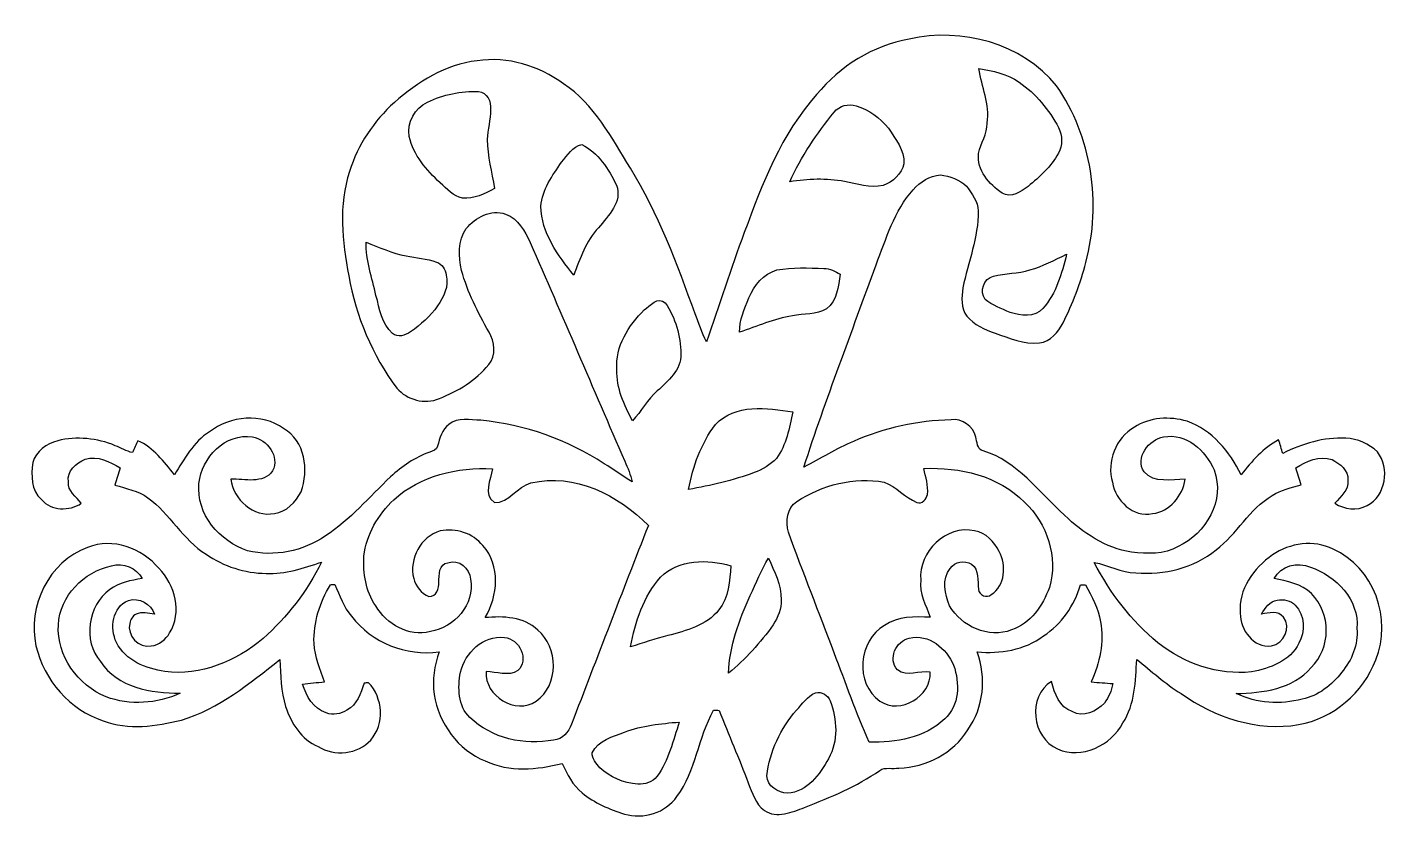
# Model space of a CAD drawing. Header units: centimetres. Extents: x -15.7 to 16.2, y -10.2 to 8.3.
import ezdxf

# ---------------------------------------------------------------- set-up
doc = ezdxf.new("R2010")
doc.units = ezdxf.units.CM
doc.header["$MEASUREMENT"] = 0
doc.layers.add('Layer 1', color=7, linetype='Continuous')

msp = doc.modelspace()

# ---------------------------------------------------------------- linework, layer by layer
at = {"layer": 'Layer 1', "color": 251}
for points, knots in [([(4.90044, 8.04474), (6.12316, 8.3185), (7.52687, 7.95091), (8.32838, 6.9536), (8.32838, 6.9536), (9.15741, 5.77462), (9.37824, 4.22099), (9.01629, 2.83633), (9.01629, 2.83633), (8.88859, 2.35021), (8.71079, 1.87678), (8.4836, 1.4284), (8.4836, 1.4284), (8.37283, 1.20968), (8.18797, 0.99413), (7.93115, 0.95991), (7.93115, 0.95991), (7.57167, 0.92498), (7.233, 1.07915), (6.89857, 1.18569), (6.89857, 1.18569), (6.65833, 1.27459), (6.4068, 1.38112), (6.24134, 1.58327), (6.24134, 1.58327), (6.09776, 1.76989), (6.12069, 2.02565), (6.1468, 2.24543), (6.1468, 2.24543), (6.27133, 2.84127), (6.51334, 3.4223), (6.50487, 4.03966), (6.50487, 4.03966), (6.49817, 4.25768), (6.3627, 4.44676), (6.23464, 4.61186), (6.23464, 4.61186), (6.07624, 4.77591), (5.84235, 4.83976), (5.62575, 4.87962), (5.62575, 4.87962), (5.37633, 4.85951), (5.15373, 4.71734), (4.99216, 4.53284), (4.99216, 4.53284), (4.55119, 4.03507), (4.35928, 3.38949), (4.12785, 2.7813), (4.12785, 2.7813), (3.55812, 1.21214), (2.95839, -0.34713), (2.44334, -1.93534), (2.44334, -1.93534), (2.8321, -1.74308), (3.19617, -1.50072), (3.59904, -1.33632), (3.59904, -1.33632), (4.31553, -1.022), (5.09305, -0.85302), (5.87481, -0.83185), (5.87481, -0.83185), (6.1274, -0.7941), (6.3941, -0.98531), (6.44701, -1.23366), (6.44701, -1.23366), (6.47982, -1.34126), (6.47947, -1.51906), (6.61846, -1.55716), (6.61846, -1.55716), (7.42244, -1.79634), (7.9181, -2.5206), (8.51676, -3.0547), (8.51676, -3.0547), (8.9468, -3.4738), (9.4742, -3.82199), (10.0771, -3.91901), (10.0771, -3.91901), (10.43905, -3.94899), (10.83839, -3.98639), (11.1633, -3.78778), (11.1633, -3.78778), (11.80959, -3.48827), (12.26961, -2.70686), (12.00291, -2.00272), (12.00291, -2.00272), (11.80853, -1.55504), (11.35556, -1.12607), (10.82746, -1.23331), (10.82746, -1.23331), (10.48456, -1.28517), (10.15294, -1.7205), (10.37167, -2.04541), (10.37167, -2.04541), (10.60803, -2.32551), (11.01055, -2.21439), (11.33052, -2.21897), (11.33052, -2.21897), (11.26737, -2.60703), (10.97209, -2.97004), (10.56675, -3.01907), (10.56675, -3.01907), (10.11802, -3.11926), (9.70104, -2.71357), (9.63189, -2.28988), (9.63189, -2.28988), (9.49325, -1.81469), (9.71162, -1.25307), (10.14412, -1.00753), (10.14412, -1.00753), (10.50008, -0.76941), (10.97068, -0.74824), (11.37356, -0.86713), (11.37356, -0.86713), (11.95846, -1.06927), (12.36874, -1.57762), (12.63332, -2.11631), (12.63332, -2.11631), (12.8778, -1.79952), (13.14521, -1.48661), (13.50716, -1.29963), (13.50716, -1.29963), (13.54067, -1.40476), (13.57066, -1.5113), (13.60487, -1.61678), (13.60487, -1.61678), (14.05819, -1.38994), (14.55879, -1.23578), (15.07031, -1.26224), (15.07031, -1.26224), (15.34548, -1.27564), (15.61289, -1.38818), (15.81009, -1.5815), (15.81009, -1.5815), (16.10148, -1.95509), (16.00729, -2.60844), (15.56808, -2.83139), (15.56808, -2.83139), (15.33137, -2.96016), (15.03856, -2.92135), (14.81808, -2.77883), (14.81808, -2.77883), (14.94437, -2.61691), (15.14792, -2.47368), (15.11794, -2.23873), (15.11794, -2.23873), (15.14228, -2.01048), (14.93132, -1.85032), (14.7514, -1.76001), (14.7514, -1.76001), (14.45683, -1.651), (14.15556, -1.80481), (13.90721, -1.95509), (13.90721, -1.95509), (13.95024, -2.08668), (13.99434, -2.21791), (14.03456, -2.35056), (14.03456, -2.35056), (13.80243, -2.41406), (13.55901, -2.46168), (13.35687, -2.60033), (13.35687, -2.60033), (12.81818, -2.90901), (12.5416, -3.50167), (12.04701, -3.86256), (12.04701, -3.86256), (11.52913, -4.28766), (10.83698, -4.45911), (10.17623, -4.39879), (10.17623, -4.39879), (9.8365, -4.39808), (9.53417, -4.2231), (9.20785, -4.15713), (9.20785, -4.15713), (9.58074, -4.86516), (10.06969, -5.52344), (10.69446, -6.02862), (10.69446, -6.02862), (11.30441, -6.51439), (12.09216, -6.79274), (12.87639, -6.70842), (12.87639, -6.70842), (13.30219, -6.63046), (13.7728, -6.45548), (13.98023, -6.04308), (13.98023, -6.04308), (14.12452, -5.76862), (14.12134, -5.38621), (13.89274, -5.15761), (13.89274, -5.15761), (13.79679, -5.02744), (13.61546, -5.01932), (13.46976, -5.03767), (13.46976, -5.03767), (13.29655, -5.06483), (13.19177, -5.22005), (13.10852, -5.36011), (13.10852, -5.36011), (13.27573, -5.33224), (13.49481, -5.27509), (13.61616, -5.43454), (13.61616, -5.43454), (13.81372, -5.66984), (13.6271, -6.05825), (13.33853, -6.1027), (13.33853, -6.1027), (12.92331, -6.16021), (12.60581, -5.72629), (12.61357, -5.34353), (12.61357, -5.34353), (12.5543, -4.7812), (12.93319, -4.29225), (13.36181, -3.97863), (13.36181, -3.97863), (13.77174, -3.71193), (14.32736, -3.61597), (14.77469, -3.84986), (14.77469, -3.84986), (15.72472, -4.25768), (16.16428, -5.48852), (15.76846, -6.42549), (15.76846, -6.42549), (15.48306, -7.19596), (14.78386, -7.79427), (13.97212, -7.9375), (13.97212, -7.9375), (13.00868, -8.10966), (12.0202, -7.76429), (11.23456, -7.21642), (11.23456, -7.21642), (10.85991, -6.98818), (10.54206, -6.6862), (10.19845, -6.41773), (10.19845, -6.41773), (10.17552, -6.92185), (10.16071, -7.4609), (9.87848, -7.90046), (9.87848, -7.90046), (9.60437, -8.41975), (8.91187, -8.76124), (8.35589, -8.50512), (8.35589, -8.50512), (7.75723, -8.25359), (7.64222, -7.27428), (8.21584, -6.93596), (8.21584, -6.93596), (8.28357, -7.21325), (8.39752, -7.53392), (8.69703, -7.63446), (8.69703, -7.63446), (8.95456, -7.78969), (9.26324, -7.63023), (9.44739, -7.43691), (9.44739, -7.43691), (9.54828, -7.30391), (9.6139, -7.14622), (9.64106, -6.98218), (9.64106, -6.98218), (9.47349, -6.96771), (9.30804, -6.95889), (9.14188, -6.94161), (9.14188, -6.94161), (9.33838, -6.50522), (9.4421, -6.01557), (9.35355, -5.53932), (9.35355, -5.53932), (9.31545, -5.2257), (9.14788, -4.95229), (9.00677, -4.67713), (9.00677, -4.67713), (8.96726, -4.67783), (8.9281, -4.67854), (8.88894, -4.6796), (8.88894, -4.6796), (8.74748, -5.16114), (8.45009, -5.59894), (8.02393, -5.87163), (8.02393, -5.87163), (7.58754, -6.20042), (7.01781, -6.2925), (6.48335, -6.24452), (6.48335, -6.24452), (6.69502, -6.84142), (6.6421, -7.54204), (6.26075, -8.06027), (6.26075, -8.06027), (5.92772, -8.60919), (5.29237, -8.93586), (4.65808, -8.95138), (4.65808, -8.95138), (4.51203, -8.97855), (4.34199, -8.9214), (4.21076, -9.00642), (4.21076, -9.00642), (3.67594, -9.38459), (3.06493, -9.62978), (2.46062, -9.87178), (2.46062, -9.87178), (2.17452, -9.97373), (1.80904, -10.13707), (1.52541, -9.94022), (1.52541, -9.94022), (1.31304, -9.79205), (1.24284, -9.52147), (1.14406, -9.29675), (1.14406, -9.29675), (0.93698, -8.72596), (0.68792, -8.17174), (0.46778, -7.60589), (0.46778, -7.60589), (0.42545, -7.60518), (0.38312, -7.60483), (0.34114, -7.60483), (0.34114, -7.60483), (-0.02505, -8.24089), (-0.06703, -9.01806), (-0.51435, -9.61143), (-0.51435, -9.61143), (-0.77541, -9.99631), (-1.29858, -10.15577), (-1.73743, -10.02277), (-1.73743, -10.02277), (-2.0895, -9.91447), (-2.43523, -9.76312), (-2.72556, -9.53311), (-2.72556, -9.53311), (-2.94675, -9.35496), (-3.0667, -9.09144), (-3.18982, -8.84308), (-3.18982, -8.84308), (-3.77296, -8.99407), (-4.41889, -9.05087), (-4.97946, -8.78628), (-4.97946, -8.78628), (-5.62363, -8.53264), (-6.05896, -7.90328), (-6.17326, -7.23441), (-6.17326, -7.23441), (-6.22159, -6.89751), (-6.16479, -6.5599), (-6.0579, -6.24099), (-6.0579, -6.24099), (-6.82343, -6.34965), (-7.62635, -6.0325), (-8.09449, -5.41408), (-8.09449, -5.41408), (-8.2804, -5.19959), (-8.37318, -4.92689), (-8.48607, -4.67184), (-8.48607, -4.67184), (-8.51182, -4.67325), (-8.56333, -4.67572), (-8.58908, -4.67713), (-8.58908, -4.67713), (-8.83603, -5.08811), (-8.98631, -5.56295), (-8.97149, -6.0452), (-8.97149, -6.0452), (-8.95279, -6.35882), (-8.82932, -6.6488), (-8.72843, -6.94161), (-8.72843, -6.94161), (-8.90023, -6.95889), (-9.07168, -6.97371), (-9.24278, -6.99558), (-9.24278, -6.99558), (-9.14718, -7.27498), (-8.9856, -7.56567), (-8.69068, -7.66657), (-8.69068, -7.66657), (-8.52911, -7.73606), (-8.34813, -7.68562), (-8.2042, -7.59848), (-8.2042, -7.59848), (-7.96431, -7.48524), (-7.88282, -7.20337), (-7.80415, -6.97159), (-7.80415, -6.97159), (-7.7784, -6.96912), (-7.72724, -6.96383), (-7.70184, -6.96101), (-7.70184, -6.96101), (-7.3593, -7.3152), (-7.32473, -7.92092), (-7.64646, -8.29945), (-7.64646, -8.29945), (-7.95338, -8.63036), (-8.49418, -8.68751), (-8.87377, -8.44973), (-8.87377, -8.44973), (-9.26747, -8.28816), (-9.50031, -7.90434), (-9.6333, -7.51875), (-9.6333, -7.51875), (-9.74125, -7.16315), (-9.74937, -6.7885), (-9.76912, -6.42091), (-9.76912, -6.42091), (-10.46939, -6.98253), (-11.18729, -7.57237), (-12.06253, -7.83131), (-12.06253, -7.83131), (-12.64955, -7.98371), (-13.29902, -8.06979), (-13.8811, -7.84895), (-13.8811, -7.84895), (-14.66356, -7.60166), (-15.26469, -6.89645), (-15.45026, -6.10517), (-15.45026, -6.10517), (-15.65204, -5.19395), (-15.15145, -4.12397), (-14.24728, -3.81071), (-14.24728, -3.81071), (-13.66344, -3.56341), (-12.97905, -3.83364), (-12.58535, -4.29472), (-12.58535, -4.29472), (-12.21211, -4.67748), (-12.03713, -5.3273), (-12.33488, -5.80072), (-12.33488, -5.80072), (-12.4266, -5.95595), (-12.58111, -6.0893), (-12.76773, -6.10023), (-12.76773, -6.10023), (-13.05948, -6.16832), (-13.33429, -5.85752), (-13.2648, -5.57777), (-13.2648, -5.57777), (-13.24293, -5.49381), (-13.20377, -5.40173), (-13.11875, -5.3654), (-13.11875, -5.3654), (-12.98152, -5.29625), (-12.82735, -5.35199), (-12.68483, -5.36716), (-12.68483, -5.36716), (-12.78326, -5.12904), (-13.03373, -4.9597), (-13.29655, -5.04507), (-13.29655, -5.04507), (-13.67719, -5.19289), (-13.73082, -5.69666), (-13.57524, -6.02615), (-13.57524, -6.02615), (-13.36075, -6.4456), (-12.88768, -6.63257), (-12.44847, -6.70172), (-12.44847, -6.70172), (-11.61521, -6.81284), (-10.78336, -6.45971), (-10.15541, -5.93055), (-10.15541, -5.93055), (-9.5945, -5.43313), (-9.12636, -4.82494), (-8.79898, -4.15043), (-8.79898, -4.15043), (-9.21456, -4.29189), (-9.64177, -4.43477), (-10.08698, -4.41431), (-10.08698, -4.41431), (-10.58263, -4.40831), (-11.07546, -4.24956), (-11.48221, -3.96699), (-11.48221, -3.96699), (-12.03184, -3.63149), (-12.32641, -3.02084), (-12.84534, -2.64971), (-12.84534, -2.64971), (-13.07289, -2.48391), (-13.34982, -2.43276), (-13.61299, -2.35409), (-13.61299, -2.35409), (-13.57489, -2.22003), (-13.53291, -2.08703), (-13.48669, -1.9558), (-13.48669, -1.9558), (-13.72482, -1.80587), (-14.01304, -1.66264), (-14.30126, -1.75013), (-14.30126, -1.75013), (-14.5094, -1.83762), (-14.73412, -2.01895), (-14.69249, -2.27506), (-14.69249, -2.27506), (-14.72106, -2.49908), (-14.50834, -2.62149), (-14.39333, -2.77813), (-14.39333, -2.77813), (-14.67344, -2.96545), (-15.09289, -2.95804), (-15.3229, -2.69346), (-15.3229, -2.69346), (-15.57091, -2.48179), (-15.56138, -2.12513), (-15.52363, -1.83162), (-15.52363, -1.83162), (-15.45766, -1.55751), (-15.19767, -1.39629), (-14.94437, -1.31939), (-14.94437, -1.31939), (-14.50058, -1.21673), (-14.02221, -1.25448), (-13.60346, -1.43616), (-13.60346, -1.43616), (-13.46764, -1.48555), (-13.34241, -1.56704), (-13.19989, -1.59738), (-13.19989, -1.59738), (-13.15403, -1.50566), (-13.12651, -1.40688), (-13.0743, -1.31904), (-13.0743, -1.31904), (-12.7127, -1.48308), (-12.46399, -1.80869), (-12.22375, -2.11208), (-12.22375, -2.11208), (-11.99127, -1.75331), (-11.78454, -1.34691), (-11.40954, -1.11478), (-11.40954, -1.11478), (-10.92553, -0.73766), (-10.18858, -0.6671), (-9.68022, -1.03576), (-9.68022, -1.03576), (-9.17822, -1.32292), (-9.08403, -2.00731), (-9.27241, -2.51001), (-9.27241, -2.51001), (-9.39835, -2.75096), (-9.6079, -2.98591), (-9.89401, -3.01484), (-9.89401, -3.01484), (-10.3826, -3.1175), (-10.85321, -2.68993), (-10.90754, -2.21509), (-10.90754, -2.21509), (-10.5851, -2.21051), (-10.15718, -2.33609), (-9.93563, -2.02353), (-9.93563, -2.02353), (-9.76736, -1.68416), (-10.05911, -1.2894), (-10.40412, -1.23331), (-10.40412, -1.23331), (-11.03771, -1.12466), (-11.59439, -1.71838), (-11.65154, -2.31563), (-11.65154, -2.31563), (-11.72457, -3.02895), (-11.1693, -3.67171), (-10.51772, -3.88479), (-10.51772, -3.88479), (-9.89648, -4.04036), (-9.22867, -3.8929), (-8.70162, -3.54118), (-8.70162, -3.54118), (-8.13047, -3.15877), (-7.68068, -2.63243), (-7.18608, -2.16253), (-7.18608, -2.16253), (-6.92609, -1.91135), (-6.61705, -1.70744), (-6.27486, -1.58856), (-6.27486, -1.58856), (-6.20289, -1.55857), (-6.10658, -1.53247), (-6.09, -1.44357), (-6.09, -1.44357), (-6.04203, -1.26189), (-5.98946, -1.06151), (-5.83142, -0.94227), (-5.83142, -0.94227), (-5.62222, -0.76412), (-5.33118, -0.84349), (-5.08247, -0.8442), (-5.08247, -0.8442), (-4.06118, -0.94156), (-3.06564, -1.29505), (-2.20698, -1.85561), (-2.20698, -1.85561), (-1.98684, -1.99284), (-1.77624, -2.14595), (-1.5554, -2.28247), (-1.5554, -2.28247), (-1.59456, -2.1142), (-1.66053, -1.95474), (-1.73002, -1.7974), (-1.73002, -1.7974), (-2.46839, -0.10054), (-3.18629, 1.60549), (-3.93559, 3.29741), (-3.93559, 3.29741), (-4.05694, 3.56517), (-4.21428, 3.85727), (-4.50638, 3.96346), (-4.50638, 3.96346), (-4.84823, 4.08481), (-5.21088, 3.88726), (-5.42361, 3.62479), (-5.42361, 3.62479), (-5.62434, 3.34257), (-5.60599, 2.97321), (-5.53367, 2.65077), (-5.53367, 2.65077), (-5.39327, 2.14242), (-5.15303, 1.6697), (-4.89268, 1.21356), (-4.89268, 1.21356), (-4.76568, 0.98637), (-4.71205, 0.66358), (-4.89973, 0.45367), (-4.89973, 0.45367), (-5.19853, 0.08996), (-5.61552, -0.16581), (-6.05014, -0.33549), (-6.05014, -0.33549), (-6.39586, -0.48295), (-6.79732, -0.36936), (-7.04321, -0.09419), (-7.04321, -0.09419), (-7.61153, 0.67592), (-7.99712, 1.57939), (-8.1601, 2.52271), (-8.1601, 2.52271), (-8.31109, 3.32317), (-8.41022, 4.17407), (-8.14105, 4.96006), (-8.14105, 4.96006), (-7.95655, 5.58165), (-7.56885, 6.12987), (-7.09824, 6.56837), (-7.09824, 6.56837), (-6.55073, 7.04109), (-5.90479, 7.45843), (-5.16925, 7.53921), (-5.16925, 7.53921), (-4.46123, 7.64399), (-3.73027, 7.41962), (-3.15842, 7.00087), (-3.15842, 7.00087), (-2.44122, 6.52956), (-2.03729, 5.74146), (-1.59773, 5.03202), (-1.59773, 5.03202), (-0.94192, 3.97545), (-0.51223, 2.80282), (-0.08961, 1.63971), (-0.08961, 1.63971), (-0.00564, 1.42064), (0.06279, 1.19415), (0.1711, 0.98496), (0.1711, 0.98496), (0.47731, 1.82986), (0.73343, 2.69275), (1.05516, 3.53236), (1.05516, 3.53236), (1.4732, 4.66901), (1.91946, 5.83459), (2.73897, 6.75005), (2.73897, 6.75005), (3.28401, 7.41045), (4.05271, 7.89481), (4.90044, 8.04474), (4.90044, 8.04474), (4.90044, 8.04474), (4.90044, 8.04474), (4.90044, 8.04474)], [0, 0, 0, 0, 0.00595238, 0.00595238, 0.00595238, 0.00595238, 0.01190476, 0.01190476, 0.01190476, 0.01190476, 0.01785714, 0.01785714, 0.01785714, 0.01785714, 0.02380952, 0.02380952, 0.02380952, 0.02380952, 0.0297619, 0.0297619, 0.0297619, 0.0297619, 0.03571429, 0.03571429, 0.03571429, 0.03571429, 0.04166667, 0.04166667, 0.04166667, 0.04166667, 0.04761905, 0.04761905, 0.04761905, 0.04761905, 0.05357143, 0.05357143, 0.05357143, 0.05357143, 0.05952381, 0.05952381, 0.05952381, 0.05952381, 0.06547619, 0.06547619, 0.06547619, 0.06547619, 0.07142857, 0.07142857, 0.07142857, 0.07142857, 0.07738095, 0.07738095, 0.07738095, 0.07738095, 0.08333333, 0.08333333, 0.08333333, 0.08333333, 0.08928571, 0.08928571, 0.08928571, 0.08928571, 0.0952381, 0.0952381, 0.0952381, 0.0952381, 0.10119048, 0.10119048, 0.10119048, 0.10119048, 0.10714286, 0.10714286, 0.10714286, 0.10714286, 0.11309524, 0.11309524, 0.11309524, 0.11309524, 0.11904762, 0.11904762, 0.11904762, 0.11904762, 0.125, 0.125, 0.125, 0.125, 0.13095238, 0.13095238, 0.13095238, 0.13095238, 0.13690476, 0.13690476, 0.13690476, 0.13690476, 0.14285714, 0.14285714, 0.14285714, 0.14285714, 0.14880952, 0.14880952, 0.14880952, 0.14880952, 0.1547619, 0.1547619, 0.1547619, 0.1547619, 0.16071429, 0.16071429, 0.16071429, 0.16071429, 0.16666667, 0.16666667, 0.16666667, 0.16666667, 0.17261905, 0.17261905, 0.17261905, 0.17261905, 0.17857143, 0.17857143, 0.17857143, 0.17857143, 0.18452381, 0.18452381, 0.18452381, 0.18452381, 0.19047619, 0.19047619, 0.19047619, 0.19047619, 0.19642857, 0.19642857, 0.19642857, 0.19642857, 0.20238095, 0.20238095, 0.20238095, 0.20238095, 0.20833333, 0.20833333, 0.20833333, 0.20833333, 0.21428571, 0.21428571, 0.21428571, 0.21428571, 0.2202381, 0.2202381, 0.2202381, 0.2202381, 0.22619048, 0.22619048, 0.22619048, 0.22619048, 0.23214286, 0.23214286, 0.23214286, 0.23214286, 0.23809524, 0.23809524, 0.23809524, 0.23809524, 0.24404762, 0.24404762, 0.24404762, 0.24404762, 0.25, 0.25, 0.25, 0.25, 0.25595238, 0.25595238, 0.25595238, 0.25595238, 0.26190476, 0.26190476, 0.26190476, 0.26190476, 0.26785714, 0.26785714, 0.26785714, 0.26785714, 0.27380952, 0.27380952, 0.27380952, 0.27380952, 0.2797619, 0.2797619, 0.2797619, 0.2797619, 0.28571429, 0.28571429, 0.28571429, 0.28571429, 0.29166667, 0.29166667, 0.29166667, 0.29166667, 0.29761905, 0.29761905, 0.29761905, 0.29761905, 0.30357143, 0.30357143, 0.30357143, 0.30357143, 0.30952381, 0.30952381, 0.30952381, 0.30952381, 0.31547619, 0.31547619, 0.31547619, 0.31547619, 0.32142857, 0.32142857, 0.32142857, 0.32142857, 0.32738095, 0.32738095, 0.32738095, 0.32738095, 0.33333333, 0.33333333, 0.33333333, 0.33333333, 0.33928571, 0.33928571, 0.33928571, 0.33928571, 0.3452381, 0.3452381, 0.3452381, 0.3452381, 0.35119048, 0.35119048, 0.35119048, 0.35119048, 0.35714286, 0.35714286, 0.35714286, 0.35714286, 0.36309524, 0.36309524, 0.36309524, 0.36309524, 0.36904762, 0.36904762, 0.36904762, 0.36904762, 0.375, 0.375, 0.375, 0.375, 0.38095238, 0.38095238, 0.38095238, 0.38095238, 0.38690476, 0.38690476, 0.38690476, 0.38690476, 0.39285714, 0.39285714, 0.39285714, 0.39285714, 0.39880952, 0.39880952, 0.39880952, 0.39880952, 0.4047619, 0.4047619, 0.4047619, 0.4047619, 0.41071429, 0.41071429, 0.41071429, 0.41071429, 0.41666667, 0.41666667, 0.41666667, 0.41666667, 0.42261905, 0.42261905, 0.42261905, 0.42261905, 0.42857143, 0.42857143, 0.42857143, 0.42857143, 0.43452381, 0.43452381, 0.43452381, 0.43452381, 0.44047619, 0.44047619, 0.44047619, 0.44047619, 0.44642857, 0.44642857, 0.44642857, 0.44642857, 0.45238095, 0.45238095, 0.45238095, 0.45238095, 0.45833333, 0.45833333, 0.45833333, 0.45833333, 0.46428571, 0.46428571, 0.46428571, 0.46428571, 0.4702381, 0.4702381, 0.4702381, 0.4702381, 0.47619048, 0.47619048, 0.47619048, 0.47619048, 0.48214286, 0.48214286, 0.48214286, 0.48214286, 0.48809524, 0.48809524, 0.48809524, 0.48809524, 0.49404762, 0.49404762, 0.49404762, 0.49404762, 0.5, 0.5, 0.5, 0.5, 0.50595238, 0.50595238, 0.50595238, 0.50595238, 0.51190476, 0.51190476, 0.51190476, 0.51190476, 0.51785714, 0.51785714, 0.51785714, 0.51785714, 0.52380952, 0.52380952, 0.52380952, 0.52380952, 0.5297619, 0.5297619, 0.5297619, 0.5297619, 0.53571429, 0.53571429, 0.53571429, 0.53571429, 0.54166667, 0.54166667, 0.54166667, 0.54166667, 0.54761905, 0.54761905, 0.54761905, 0.54761905, 0.55357143, 0.55357143, 0.55357143, 0.55357143, 0.55952381, 0.55952381, 0.55952381, 0.55952381, 0.56547619, 0.56547619, 0.56547619, 0.56547619, 0.57142857, 0.57142857, 0.57142857, 0.57142857, 0.57738095, 0.57738095, 0.57738095, 0.57738095, 0.58333333, 0.58333333, 0.58333333, 0.58333333, 0.58928571, 0.58928571, 0.58928571, 0.58928571, 0.5952381, 0.5952381, 0.5952381, 0.5952381, 0.60119048, 0.60119048, 0.60119048, 0.60119048, 0.60714286, 0.60714286, 0.60714286, 0.60714286, 0.61309524, 0.61309524, 0.61309524, 0.61309524, 0.61904762, 0.61904762, 0.61904762, 0.61904762, 0.625, 0.625, 0.625, 0.625, 0.63095238, 0.63095238, 0.63095238, 0.63095238, 0.63690476, 0.63690476, 0.63690476, 0.63690476, 0.64285714, 0.64285714, 0.64285714, 0.64285714, 0.64880952, 0.64880952, 0.64880952, 0.64880952, 0.6547619, 0.6547619, 0.6547619, 0.6547619, 0.66071429, 0.66071429, 0.66071429, 0.66071429, 0.66666667, 0.66666667, 0.66666667, 0.66666667, 0.67261905, 0.67261905, 0.67261905, 0.67261905, 0.67857143, 0.67857143, 0.67857143, 0.67857143, 0.68452381, 0.68452381, 0.68452381, 0.68452381, 0.69047619, 0.69047619, 0.69047619, 0.69047619, 0.69642857, 0.69642857, 0.69642857, 0.69642857, 0.70238095, 0.70238095, 0.70238095, 0.70238095, 0.70833333, 0.70833333, 0.70833333, 0.70833333, 0.71428571, 0.71428571, 0.71428571, 0.71428571, 0.7202381, 0.7202381, 0.7202381, 0.7202381, 0.72619048, 0.72619048, 0.72619048, 0.72619048, 0.73214286, 0.73214286, 0.73214286, 0.73214286, 0.73809524, 0.73809524, 0.73809524, 0.73809524, 0.74404762, 0.74404762, 0.74404762, 0.74404762, 0.75, 0.75, 0.75, 0.75, 0.75595238, 0.75595238, 0.75595238, 0.75595238, 0.76190476, 0.76190476, 0.76190476, 0.76190476, 0.76785714, 0.76785714, 0.76785714, 0.76785714, 0.77380952, 0.77380952, 0.77380952, 0.77380952, 0.7797619, 0.7797619, 0.7797619, 0.7797619, 0.78571429, 0.78571429, 0.78571429, 0.78571429, 0.79166667, 0.79166667, 0.79166667, 0.79166667, 0.79761905, 0.79761905, 0.79761905, 0.79761905, 0.80357143, 0.80357143, 0.80357143, 0.80357143, 0.80952381, 0.80952381, 0.80952381, 0.80952381, 0.81547619, 0.81547619, 0.81547619, 0.81547619, 0.82142857, 0.82142857, 0.82142857, 0.82142857, 0.82738095, 0.82738095, 0.82738095, 0.82738095, 0.83333333, 0.83333333, 0.83333333, 0.83333333, 0.83928571, 0.83928571, 0.83928571, 0.83928571, 0.8452381, 0.8452381, 0.8452381, 0.8452381, 0.85119048, 0.85119048, 0.85119048, 0.85119048, 0.85714286, 0.85714286, 0.85714286, 0.85714286, 0.86309524, 0.86309524, 0.86309524, 0.86309524, 0.86904762, 0.86904762, 0.86904762, 0.86904762, 0.875, 0.875, 0.875, 0.875, 0.88095238, 0.88095238, 0.88095238, 0.88095238, 0.88690476, 0.88690476, 0.88690476, 0.88690476, 0.89285714, 0.89285714, 0.89285714, 0.89285714, 0.89880952, 0.89880952, 0.89880952, 0.89880952, 0.9047619, 0.9047619, 0.9047619, 0.9047619, 0.91071429, 0.91071429, 0.91071429, 0.91071429, 0.91666667, 0.91666667, 0.91666667, 0.91666667, 0.92261905, 0.92261905, 0.92261905, 0.92261905, 0.92857143, 0.92857143, 0.92857143, 0.92857143, 0.93452381, 0.93452381, 0.93452381, 0.93452381, 0.94047619, 0.94047619, 0.94047619, 0.94047619, 0.94642857, 0.94642857, 0.94642857, 0.94642857, 0.95238095, 0.95238095, 0.95238095, 0.95238095, 0.95833333, 0.95833333, 0.95833333, 0.95833333, 0.96428571, 0.96428571, 0.96428571, 0.96428571, 0.9702381, 0.9702381, 0.9702381, 0.9702381, 0.97619048, 0.97619048, 0.97619048, 0.97619048, 0.98214286, 0.98214286, 0.98214286, 0.98214286, 0.98809524, 0.98809524, 0.98809524, 0.98809524, 1, 1, 1, 1]), ([(6.51933, 7.35612), (6.58601, 6.93244), (6.78215, 6.52498), (6.71477, 6.08612), (6.71477, 6.08612), (6.72253, 5.83036), (6.55673, 5.62116), (6.51475, 5.37774), (6.51475, 5.37774), (6.46783, 4.98616), (6.76134, 4.65667), (7.06261, 4.45311), (7.06261, 4.45311), (7.27181, 4.32964), (7.50076, 4.48804), (7.66904, 4.60869), (7.66904, 4.60869), (7.93715, 4.82988), (8.20737, 5.07189), (8.37424, 5.38233), (8.37424, 5.38233), (8.48677, 5.56189), (8.46279, 5.79367), (8.37953, 5.97994), (8.37953, 5.97994), (8.1534, 6.39269), (7.85107, 6.77016), (7.4609, 7.03862), (7.4609, 7.03862), (7.18573, 7.23512), (6.84706, 7.30567), (6.51933, 7.35612), (6.51933, 7.35612), (6.51933, 7.35612), (6.51933, 7.35612), (6.51933, 7.35612)], [0, 0, 0, 0, 0.1, 0.1, 0.1, 0.1, 0.2, 0.2, 0.2, 0.2, 0.3, 0.3, 0.3, 0.3, 0.4, 0.4, 0.4, 0.4, 0.5, 0.5, 0.5, 0.5, 0.6, 0.6, 0.6, 0.6, 0.7, 0.7, 0.7, 0.7, 0.8, 0.8, 0.8, 0.8, 1, 1, 1, 1]), ([(-6.32989, 6.57648), (-6.6227, 6.43502), (-6.80614, 6.096), (-6.75252, 5.7725), (-6.75252, 5.7725), (-6.66433, 5.33259), (-6.34294, 4.99498), (-6.0325, 4.69194), (-6.0325, 4.69194), (-5.8734, 4.55507), (-5.72417, 4.37691), (-5.50898, 4.33564), (-5.50898, 4.33564), (-5.24545, 4.31659), (-4.9911, 4.42983), (-4.76885, 4.56212), (-4.76885, 4.56212), (-4.82529, 4.94171), (-4.92936, 5.31495), (-4.93889, 5.70089), (-4.93889, 5.70089), (-4.92866, 5.93654), (-4.85387, 6.1655), (-4.85951, 6.40256), (-4.85951, 6.40256), (-4.82953, 6.58177), (-4.94312, 6.80156), (-5.13644, 6.82096), (-5.13644, 6.82096), (-5.54602, 6.83507), (-5.95842, 6.74793), (-6.32989, 6.57648), (-6.32989, 6.57648), (-6.32989, 6.57648), (-6.32989, 6.57648), (-6.32989, 6.57648)], [0, 0, 0, 0, 0.1, 0.1, 0.1, 0.1, 0.2, 0.2, 0.2, 0.2, 0.3, 0.3, 0.3, 0.3, 0.4, 0.4, 0.4, 0.4, 0.5, 0.5, 0.5, 0.5, 0.6, 0.6, 0.6, 0.6, 0.7, 0.7, 0.7, 0.7, 0.8, 0.8, 0.8, 0.8, 1, 1, 1, 1]), ([(3.15101, 6.33906), (2.74673, 5.84024), (2.37631, 5.30472), (2.11667, 4.71523), (2.11667, 4.71523), (2.53612, 4.78437), (2.96757, 4.80131), (3.38772, 4.72334), (3.38772, 4.72334), (3.68582, 4.67289), (3.98427, 4.55436), (4.29154, 4.63162), (4.29154, 4.63162), (4.51838, 4.70958), (4.71981, 4.89903), (4.77485, 5.1368), (4.77485, 5.1368), (4.79143, 5.45606), (4.57306, 5.71429), (4.41466, 5.96794), (4.41466, 5.96794), (4.21816, 6.20466), (3.95852, 6.3941), (3.66466, 6.4897), (3.66466, 6.4897), (3.48192, 6.54121), (3.2699, 6.49393), (3.15101, 6.33906), (3.15101, 6.33906), (3.15101, 6.33906), (3.15101, 6.33906), (3.15101, 6.33906)], [0, 0, 0, 0, 0.11111111, 0.11111111, 0.11111111, 0.11111111, 0.22222222, 0.22222222, 0.22222222, 0.22222222, 0.33333333, 0.33333333, 0.33333333, 0.33333333, 0.44444444, 0.44444444, 0.44444444, 0.44444444, 0.55555556, 0.55555556, 0.55555556, 0.55555556, 0.66666667, 0.66666667, 0.66666667, 0.66666667, 0.77777778, 0.77777778, 0.77777778, 0.77777778, 1, 1, 1, 1]), ([(-3.2004, 5.17631), (-3.41771, 4.86516), (-3.6516, 4.53531), (-3.68371, 4.14443), (-3.68371, 4.14443), (-3.67594, 3.52566), (-3.28507, 3.00179), (-2.91818, 2.53788), (-2.91818, 2.53788), (-2.77354, 2.92911), (-2.63349, 3.33587), (-2.33998, 3.64525), (-2.33998, 3.64525), (-2.11984, 3.92536), (-1.77306, 4.24815), (-1.9244, 4.63868), (-1.9244, 4.63868), (-2.10397, 5.01121), (-2.35126, 5.40067), (-2.73368, 5.58588), (-2.73368, 5.58588), (-2.95063, 5.54919), (-3.06564, 5.32448), (-3.2004, 5.17631), (-3.2004, 5.17631), (-3.2004, 5.17631), (-3.2004, 5.17631), (-3.2004, 5.17631)], [0, 0, 0, 0, 0.125, 0.125, 0.125, 0.125, 0.25, 0.25, 0.25, 0.25, 0.375, 0.375, 0.375, 0.375, 0.5, 0.5, 0.5, 0.5, 0.625, 0.625, 0.625, 0.625, 0.75, 0.75, 0.75, 0.75, 1, 1, 1, 1]), ([(-7.75899, 3.31082), (-7.76111, 2.88502), (-7.62035, 2.47579), (-7.52687, 2.06446), (-7.52687, 2.06446), (-7.43797, 1.75613), (-7.39881, 1.40688), (-7.14551, 1.18004), (-7.14551, 1.18004), (-7.01746, 1.07244), (-6.84424, 1.13841), (-6.72042, 1.21708), (-6.72042, 1.21708), (-6.48335, 1.38606), (-6.26357, 1.58503), (-6.09283, 1.82174), (-6.09283, 1.82174), (-5.95277, 2.03129), (-5.82224, 2.28247), (-5.89033, 2.54282), (-5.89033, 2.54282), (-5.90585, 2.6737), (-5.98699, 2.80106), (-6.1154, 2.84515), (-6.1154, 2.84515), (-6.34224, 2.93194), (-6.59059, 2.93758), (-6.82484, 2.99261), (-6.82484, 2.99261), (-7.15292, 3.04306), (-7.45137, 3.19511), (-7.75899, 3.31082), (-7.75899, 3.31082), (-7.75899, 3.31082), (-7.75899, 3.31082), (-7.75899, 3.31082)], [0, 0, 0, 0, 0.1, 0.1, 0.1, 0.1, 0.2, 0.2, 0.2, 0.2, 0.3, 0.3, 0.3, 0.3, 0.4, 0.4, 0.4, 0.4, 0.5, 0.5, 0.5, 0.5, 0.6, 0.6, 0.6, 0.6, 0.7, 0.7, 0.7, 0.7, 0.8, 0.8, 0.8, 0.8, 1, 1, 1, 1]), ([(7.70996, 2.66206), (7.43409, 2.57493), (7.14057, 2.58657), (6.86188, 2.5146), (6.86188, 2.5146), (6.63328, 2.46627), (6.52498, 2.15512), (6.66785, 1.97556), (6.66785, 1.97556), (6.83966, 1.84009), (7.04709, 1.75542), (7.24817, 1.67217), (7.24817, 1.67217), (7.49512, 1.58715), (7.82038, 1.54658), (8.01088, 1.76107), (8.01088, 1.76107), (8.32838, 2.10926), (8.45079, 2.58128), (8.5665, 3.02577), (8.5665, 3.02577), (8.28252, 2.90019), (8.01123, 2.74355), (7.70996, 2.66206), (7.70996, 2.66206), (7.70996, 2.66206), (7.70996, 2.66206), (7.70996, 2.66206)], [0, 0, 0, 0, 0.125, 0.125, 0.125, 0.125, 0.25, 0.25, 0.25, 0.25, 0.375, 0.375, 0.375, 0.375, 0.5, 0.5, 0.5, 0.5, 0.625, 0.625, 0.625, 0.625, 0.75, 0.75, 0.75, 0.75, 1, 1, 1, 1]), ([(1.81716, 2.66065), (1.49825, 2.57916), (1.2827, 2.30011), (1.1624, 2.00872), (1.1624, 2.00872), (1.05939, 1.7526), (0.93733, 1.49013), (0.9458, 1.20826), (0.9458, 1.20826), (1.35255, 1.34444), (1.7459, 1.52929), (2.17487, 1.58785), (2.17487, 1.58785), (2.4384, 1.64606), (2.7305, 1.61749), (2.97074, 1.75648), (2.97074, 1.75648), (3.22404, 1.94345), (3.24238, 2.27824), (3.29036, 2.56223), (3.29036, 2.56223), (3.17288, 2.62855), (3.05259, 2.70334), (2.91042, 2.69311), (2.91042, 2.69311), (2.5467, 2.71321), (2.17664, 2.72415), (1.81716, 2.66065), (1.81716, 2.66065), (1.81716, 2.66065), (1.81716, 2.66065), (1.81716, 2.66065)], [0, 0, 0, 0, 0.11111111, 0.11111111, 0.11111111, 0.11111111, 0.22222222, 0.22222222, 0.22222222, 0.22222222, 0.33333333, 0.33333333, 0.33333333, 0.33333333, 0.44444444, 0.44444444, 0.44444444, 0.44444444, 0.55555556, 0.55555556, 0.55555556, 0.55555556, 0.66666667, 0.66666667, 0.66666667, 0.66666667, 0.77777778, 0.77777778, 0.77777778, 0.77777778, 1, 1, 1, 1]), ([(-1.27494, 1.7332), (-1.64289, 1.36772), (-1.95474, 0.8763), (-1.91276, 0.33655), (-1.91276, 0.33655), (-1.92687, -0.09208), (-1.7459, -0.48754), (-1.55081, -0.85796), (-1.55081, -0.85796), (-1.34373, -0.63571), (-1.20509, -0.35736), (-0.9712, -0.15875), (-0.9712, -0.15875), (-0.7239, 0.07444), (-0.4064, 0.32456), (-0.42545, 0.70132), (-0.42545, 0.70132), (-0.42721, 1.12007), (-0.54928, 1.5494), (-0.78634, 1.89548), (-0.78634, 1.89548), (-0.94827, 2.05211), (-1.15394, 1.82668), (-1.27494, 1.7332), (-1.27494, 1.7332), (-1.27494, 1.7332), (-1.27494, 1.7332), (-1.27494, 1.7332)], [0, 0, 0, 0, 0.125, 0.125, 0.125, 0.125, 0.25, 0.25, 0.25, 0.25, 0.375, 0.375, 0.375, 0.375, 0.5, 0.5, 0.5, 0.5, 0.625, 0.625, 0.625, 0.625, 0.75, 0.75, 0.75, 0.75, 1, 1, 1, 1]), ([(0.38171, -0.94544), (0.04833, -1.38501), (-0.14358, -1.91946), (-0.24271, -2.45851), (-0.24271, -2.45851), (0.27552, -2.36573), (0.79022, -2.24473), (1.28552, -2.06446), (1.28552, -2.06446), (1.48131, -1.99672), (1.65841, -1.8796), (1.80658, -1.73637), (1.80658, -1.73637), (2.03271, -1.41923), (2.10996, -1.02376), (2.18405, -0.64841), (2.18405, -0.64841), (1.58115, -0.54857), (0.84914, -0.45226), (0.38171, -0.94544), (0.38171, -0.94544), (0.38171, -0.94544), (0.38171, -0.94544), (0.38171, -0.94544)], [0, 0, 0, 0, 0.14285714, 0.14285714, 0.14285714, 0.14285714, 0.28571429, 0.28571429, 0.28571429, 0.28571429, 0.42857143, 0.42857143, 0.42857143, 0.42857143, 0.57142857, 0.57142857, 0.57142857, 0.57142857, 0.71428571, 0.71428571, 0.71428571, 0.71428571, 1, 1, 1, 1]), ([(-7.11129, -2.69593), (-7.47571, -3.04165), (-7.74841, -3.50414), (-7.80979, -4.00826), (-7.80979, -4.00826), (-7.82638, -4.40937), (-7.77064, -4.83235), (-7.53181, -5.16749), (-7.53181, -5.16749), (-7.28063, -5.59894), (-6.76557, -5.89597), (-6.26039, -5.77109), (-6.26039, -5.77109), (-5.70583, -5.67831), (-5.20806, -5.13362), (-5.32765, -4.54872), (-5.32765, -4.54872), (-5.34282, -4.29754), (-5.59294, -4.06964), (-5.85153, -4.16454), (-5.85153, -4.16454), (-6.06143, -4.19418), (-6.06249, -4.45699), (-6.06072, -4.61574), (-6.06072, -4.61574), (-6.05367, -4.76003), (-6.11576, -4.96076), (-6.29285, -4.95018), (-6.29285, -4.95018), (-6.471, -4.8835), (-6.60294, -4.7117), (-6.6488, -4.52931), (-6.6488, -4.52931), (-6.76204, -4.07494), (-6.48794, -3.55177), (-6.02897, -3.423), (-6.02897, -3.423), (-5.66843, -3.34751), (-5.26803, -3.47486), (-5.03626, -3.7659), (-5.03626, -3.7659), (-4.61539, -4.22416), (-4.68383, -4.94065), (-4.9851, -5.44513), (-4.9851, -5.44513), (-4.56565, -5.4035), (-4.08093, -5.42784), (-3.75744, -5.7337), (-3.75744, -5.7337), (-3.27272, -6.13234), (-3.26178, -7.02486), (-3.79307, -7.38964), (-3.79307, -7.38964), (-4.27179, -7.72442), (-5.00133, -7.26616), (-4.96041, -6.70101), (-4.96041, -6.70101), (-4.7244, -6.70736), (-4.43865, -6.82202), (-4.2224, -6.67808), (-4.2224, -6.67808), (-3.94476, -6.43537), (-4.18536, -5.92914), (-4.53425, -5.90938), (-4.53425, -5.90938), (-5.03096, -5.84553), (-5.45077, -6.26569), (-5.55978, -6.71936), (-5.55978, -6.71936), (-5.62222, -7.07849), (-5.62222, -7.50147), (-5.33964, -7.77381), (-5.33964, -7.77381), (-4.83306, -8.25782), (-4.06612, -8.43668), (-3.38702, -8.29769), (-3.38702, -8.29769), (-3.17394, -8.29063), (-3.04165, -8.11107), (-2.97109, -7.93115), (-2.97109, -7.93115), (-2.37772, -6.38422), (-1.78611, -4.83658), (-1.18004, -3.29494), (-1.18004, -3.29494), (-1.87678, -2.58657), (-2.90301, -2.06657), (-3.91619, -2.30329), (-3.91619, -2.30329), (-4.23792, -2.37737), (-4.42595, -2.78377), (-4.76814, -2.75872), (-4.76814, -2.75872), (-5.03837, -2.57598), (-4.85704, -2.22673), (-4.81048, -1.97414), (-4.81048, -1.97414), (-5.62645, -1.93322), (-6.49711, -2.1276), (-7.11129, -2.69593), (-7.11129, -2.69593), (-7.11129, -2.69593), (-7.11129, -2.69593), (-7.11129, -2.69593)], [0, 0, 0, 0, 0.03703704, 0.03703704, 0.03703704, 0.03703704, 0.07407407, 0.07407407, 0.07407407, 0.07407407, 0.11111111, 0.11111111, 0.11111111, 0.11111111, 0.14814815, 0.14814815, 0.14814815, 0.14814815, 0.18518519, 0.18518519, 0.18518519, 0.18518519, 0.22222222, 0.22222222, 0.22222222, 0.22222222, 0.25925926, 0.25925926, 0.25925926, 0.25925926, 0.2962963, 0.2962963, 0.2962963, 0.2962963, 0.33333333, 0.33333333, 0.33333333, 0.33333333, 0.37037037, 0.37037037, 0.37037037, 0.37037037, 0.40740741, 0.40740741, 0.40740741, 0.40740741, 0.44444444, 0.44444444, 0.44444444, 0.44444444, 0.48148148, 0.48148148, 0.48148148, 0.48148148, 0.51851852, 0.51851852, 0.51851852, 0.51851852, 0.55555556, 0.55555556, 0.55555556, 0.55555556, 0.59259259, 0.59259259, 0.59259259, 0.59259259, 0.62962963, 0.62962963, 0.62962963, 0.62962963, 0.66666667, 0.66666667, 0.66666667, 0.66666667, 0.7037037, 0.7037037, 0.7037037, 0.7037037, 0.74074074, 0.74074074, 0.74074074, 0.74074074, 0.77777778, 0.77777778, 0.77777778, 0.77777778, 0.81481481, 0.81481481, 0.81481481, 0.81481481, 0.85185185, 0.85185185, 0.85185185, 0.85185185, 0.88888889, 0.88888889, 0.88888889, 0.88888889, 0.92592593, 0.92592593, 0.92592593, 0.92592593, 1, 1, 1, 1]), ([(5.23981, -1.96815), (5.27791, -2.16711), (5.35058, -2.36396), (5.32201, -2.57034), (5.32201, -2.57034), (5.30719, -2.68217), (5.19712, -2.80811), (5.07506, -2.75661), (5.07506, -2.75661), (4.79531, -2.64724), (4.59775, -2.39289), (4.31624, -2.28529), (4.31624, -2.28529), (3.60962, -2.15829), (2.87443, -2.35056), (2.27824, -2.73756), (2.27824, -2.73756), (2.04152, -2.8769), (2.0253, -3.2131), (2.08245, -3.45193), (2.08245, -3.45193), (2.42499, -4.39561), (2.79859, -5.328), (3.1496, -6.26851), (3.1496, -6.26851), (3.41947, -6.96242), (3.66077, -7.66904), (3.96381, -8.34954), (3.96381, -8.34954), (4.57976, -8.36436), (5.26521, -8.249), (5.72488, -7.80627), (5.72488, -7.80627), (6.07483, -7.50041), (6.07554, -6.96207), (5.93337, -6.55461), (5.93337, -6.55461), (5.76721, -6.16126), (5.35376, -5.81272), (4.90079, -5.92526), (4.90079, -5.92526), (4.58717, -5.97923), (4.39349, -6.41667), (4.62739, -6.6615), (4.62739, -6.6615), (4.84223, -6.852), (5.13503, -6.66327), (5.38586, -6.71795), (5.38586, -6.71795), (5.42149, -7.27675), (4.68736, -7.7216), (4.21675, -7.38928), (4.21675, -7.38928), (3.62409, -6.98712), (3.71016, -5.96935), (4.32259, -5.62786), (4.32259, -5.62786), (4.63127, -5.40773), (5.0292, -5.42008), (5.38974, -5.43736), (5.38974, -5.43736), (5.28461, -5.15691), (5.12939, -4.87751), (5.16537, -4.56777), (5.16537, -4.56777), (5.11457, -3.91125), (5.76157, -3.27131), (6.42302, -3.42265), (6.42302, -3.42265), (6.69114, -3.45334), (6.87529, -3.68371), (6.99805, -3.90349), (6.99805, -3.90349), (7.16245, -4.22592), (7.14551, -4.69971), (6.8072, -4.90467), (6.8072, -4.90467), (6.70701, -5.00697), (6.52216, -4.91878), (6.51298, -4.78472), (6.51298, -4.78472), (6.48547, -4.58929), (6.53097, -4.33423), (6.35317, -4.19523), (6.35317, -4.19523), (6.19266, -4.10739), (5.95348, -4.13385), (5.85294, -4.29824), (5.85294, -4.29824), (5.65291, -4.54589), (5.72594, -4.89832), (5.83777, -5.16855), (5.83777, -5.16855), (6.1154, -5.6515), (6.74793, -5.93654), (7.28416, -5.73158), (7.28416, -5.73158), (7.72654, -5.58024), (8.00982, -5.16361), (8.16363, -4.74133), (8.16363, -4.74133), (8.37424, -4.03578), (8.11107, -3.25049), (7.58578, -2.75061), (7.58578, -2.75061), (6.98077, -2.1403), (6.07554, -1.92793), (5.23981, -1.96815), (5.23981, -1.96815), (5.23981, -1.96815), (5.23981, -1.96815), (5.23981, -1.96815)], [0, 0, 0, 0, 0.03448276, 0.03448276, 0.03448276, 0.03448276, 0.06896552, 0.06896552, 0.06896552, 0.06896552, 0.10344828, 0.10344828, 0.10344828, 0.10344828, 0.13793103, 0.13793103, 0.13793103, 0.13793103, 0.17241379, 0.17241379, 0.17241379, 0.17241379, 0.20689655, 0.20689655, 0.20689655, 0.20689655, 0.24137931, 0.24137931, 0.24137931, 0.24137931, 0.27586207, 0.27586207, 0.27586207, 0.27586207, 0.31034483, 0.31034483, 0.31034483, 0.31034483, 0.34482759, 0.34482759, 0.34482759, 0.34482759, 0.37931034, 0.37931034, 0.37931034, 0.37931034, 0.4137931, 0.4137931, 0.4137931, 0.4137931, 0.44827586, 0.44827586, 0.44827586, 0.44827586, 0.48275862, 0.48275862, 0.48275862, 0.48275862, 0.51724138, 0.51724138, 0.51724138, 0.51724138, 0.55172414, 0.55172414, 0.55172414, 0.55172414, 0.5862069, 0.5862069, 0.5862069, 0.5862069, 0.62068966, 0.62068966, 0.62068966, 0.62068966, 0.65517241, 0.65517241, 0.65517241, 0.65517241, 0.68965517, 0.68965517, 0.68965517, 0.68965517, 0.72413793, 0.72413793, 0.72413793, 0.72413793, 0.75862069, 0.75862069, 0.75862069, 0.75862069, 0.79310345, 0.79310345, 0.79310345, 0.79310345, 0.82758621, 0.82758621, 0.82758621, 0.82758621, 0.86206897, 0.86206897, 0.86206897, 0.86206897, 0.89655172, 0.89655172, 0.89655172, 0.89655172, 0.93103448, 0.93103448, 0.93103448, 0.93103448, 1, 1, 1, 1]), ([(-0.89429, -4.50321), (-1.30175, -4.94736), (-1.47743, -5.54637), (-1.59703, -6.12352), (-1.59703, -6.12352), (-1.30493, -6.04449), (-1.02482, -5.92702), (-0.72778, -5.86423), (-0.72778, -5.86423), (-0.30092, -5.7471), (0.17815, -5.63104), (0.46461, -5.2638), (0.46461, -5.2638), (0.70062, -4.97593), (0.70944, -4.58505), (0.74224, -4.23369), (0.74224, -4.23369), (0.19897, -4.08129), (-0.47378, -4.07106), (-0.89429, -4.50321), (-0.89429, -4.50321), (-0.89429, -4.50321), (-0.89429, -4.50321), (-0.89429, -4.50321)], [0, 0, 0, 0, 0.14285714, 0.14285714, 0.14285714, 0.14285714, 0.28571429, 0.28571429, 0.28571429, 0.28571429, 0.42857143, 0.42857143, 0.42857143, 0.42857143, 0.57142857, 0.57142857, 0.57142857, 0.57142857, 0.71428571, 0.71428571, 0.71428571, 0.71428571, 1, 1, 1, 1]), ([(1.61713, -4.05624), (1.44886, -4.33282), (1.33138, -4.63585), (1.19309, -4.92831), (1.19309, -4.92831), (0.93698, -5.50228), (0.70908, -6.10553), (0.68756, -6.74123), (0.68756, -6.74123), (1.08303, -6.41315), (1.42981, -6.02791), (1.73108, -5.61234), (1.73108, -5.61234), (1.83974, -5.43701), (1.92828, -5.23804), (1.91594, -5.02708), (1.91594, -5.02708), (1.91276, -4.67995), (1.75683, -4.36492), (1.61713, -4.05624), (1.61713, -4.05624), (1.61713, -4.05624), (1.61713, -4.05624), (1.61713, -4.05624)], [0, 0, 0, 0, 0.14285714, 0.14285714, 0.14285714, 0.14285714, 0.28571429, 0.28571429, 0.28571429, 0.28571429, 0.42857143, 0.42857143, 0.42857143, 0.42857143, 0.57142857, 0.57142857, 0.57142857, 0.57142857, 0.71428571, 0.71428571, 0.71428571, 0.71428571, 1, 1, 1, 1]), ([(-13.68989, -4.23333), (-14.32913, -4.3755), (-14.89957, -4.93713), (-14.92673, -5.61128), (-14.92673, -5.61128), (-14.97401, -6.33801), (-14.46918, -7.01887), (-13.81654, -7.29298), (-13.81654, -7.29298), (-13.26339, -7.49335), (-12.62133, -7.45878), (-12.09252, -7.20408), (-12.09252, -7.20408), (-12.76668, -7.20513), (-13.54526, -7.07849), (-13.94848, -6.47065), (-13.94848, -6.47065), (-14.36053, -5.97747), (-14.24623, -5.16502), (-13.73152, -4.79037), (-13.73152, -4.79037), (-13.51351, -4.62315), (-13.23658, -4.57764), (-12.97376, -4.53072), (-12.97376, -4.53072), (-13.11204, -4.28166), (-13.41579, -4.16454), (-13.68989, -4.23333), (-13.68989, -4.23333), (-13.68989, -4.23333), (-13.68989, -4.23333), (-13.68989, -4.23333)], [0, 0, 0, 0, 0.11111111, 0.11111111, 0.11111111, 0.11111111, 0.22222222, 0.22222222, 0.22222222, 0.22222222, 0.33333333, 0.33333333, 0.33333333, 0.33333333, 0.44444444, 0.44444444, 0.44444444, 0.44444444, 0.55555556, 0.55555556, 0.55555556, 0.55555556, 0.66666667, 0.66666667, 0.66666667, 0.66666667, 0.77777778, 0.77777778, 0.77777778, 0.77777778, 1, 1, 1, 1]), ([(13.39885, -4.52967), (13.70224, -4.60199), (14.04126, -4.64961), (14.27021, -4.88491), (14.27021, -4.88491), (14.73482, -5.33964), (14.73129, -6.15668), (14.26351, -6.60823), (14.26351, -6.60823), (13.83771, -7.11024), (13.13639, -7.20302), (12.51761, -7.21466), (12.51761, -7.21466), (12.99422, -7.44326), (13.54667, -7.47818), (14.05572, -7.34554), (14.05572, -7.34554), (14.43002, -7.26899), (14.74682, -7.01851), (14.97506, -6.72042), (14.97506, -6.72042), (15.2146, -6.43819), (15.3603, -6.07166), (15.32996, -5.69736), (15.32996, -5.69736), (15.39028, -5.02991), (14.84595, -4.46722), (14.24764, -4.26932), (14.24764, -4.26932), (13.94707, -4.13667), (13.55796, -4.23439), (13.39885, -4.52967), (13.39885, -4.52967), (13.39885, -4.52967), (13.39885, -4.52967), (13.39885, -4.52967)], [0, 0, 0, 0, 0.1, 0.1, 0.1, 0.1, 0.2, 0.2, 0.2, 0.2, 0.3, 0.3, 0.3, 0.3, 0.4, 0.4, 0.4, 0.4, 0.5, 0.5, 0.5, 0.5, 0.6, 0.6, 0.6, 0.6, 0.7, 0.7, 0.7, 0.7, 0.8, 0.8, 0.8, 0.8, 1, 1, 1, 1]), ([(2.71357, -7.19526), (2.52589, -7.27534), (2.40912, -7.45772), (2.2733, -7.6006), (2.2733, -7.6006), (1.89936, -8.02746), (1.6443, -8.56439), (1.58291, -9.13059), (1.58291, -9.13059), (1.58256, -9.37154), (1.84397, -9.53064), (2.06304, -9.53876), (2.06304, -9.53876), (2.52624, -9.51159), (2.80987, -9.09496), (3.01801, -8.73301), (3.01801, -8.73301), (3.25226, -8.32026), (3.21486, -7.8165), (3.05894, -7.3847), (3.05894, -7.3847), (3.00778, -7.25276), (2.85821, -7.15504), (2.71357, -7.19526), (2.71357, -7.19526), (2.71357, -7.19526), (2.71357, -7.19526), (2.71357, -7.19526)], [0, 0, 0, 0, 0.125, 0.125, 0.125, 0.125, 0.25, 0.25, 0.25, 0.25, 0.375, 0.375, 0.375, 0.375, 0.5, 0.5, 0.5, 0.5, 0.625, 0.625, 0.625, 0.625, 0.75, 0.75, 0.75, 0.75, 1, 1, 1, 1]), ([(-1.7339, -8.11107), (-2.01083, -8.21831), (-2.34103, -8.30651), (-2.48849, -8.59614), (-2.48849, -8.59614), (-2.50331, -8.73337), (-2.38831, -8.84237), (-2.31422, -8.94644), (-2.31422, -8.94644), (-2.07151, -9.16623), (-1.75542, -9.30204), (-1.4284, -9.32639), (-1.4284, -9.32639), (-1.26365, -9.33556), (-1.0795, -9.28617), (-0.98002, -9.14576), (-0.98002, -9.14576), (-0.70344, -8.77499), (-0.60325, -8.31039), (-0.46038, -7.87894), (-0.46038, -7.87894), (-0.89076, -7.91492), (-1.32609, -7.96043), (-1.7339, -8.11107)], [0, 0, 0, 0, 0.14285714, 0.14285714, 0.14285714, 0.14285714, 0.28571429, 0.28571429, 0.28571429, 0.28571429, 0.42857143, 0.42857143, 0.42857143, 0.42857143, 0.57142857, 0.57142857, 0.57142857, 0.57142857, 0.71428571, 0.71428571, 0.71428571, 0.71428571, 1, 1, 1, 1])]:
    msp.add_open_spline(points, degree=3, knots=knots, dxfattribs=at)

doc.saveas('drawing.dxf')
